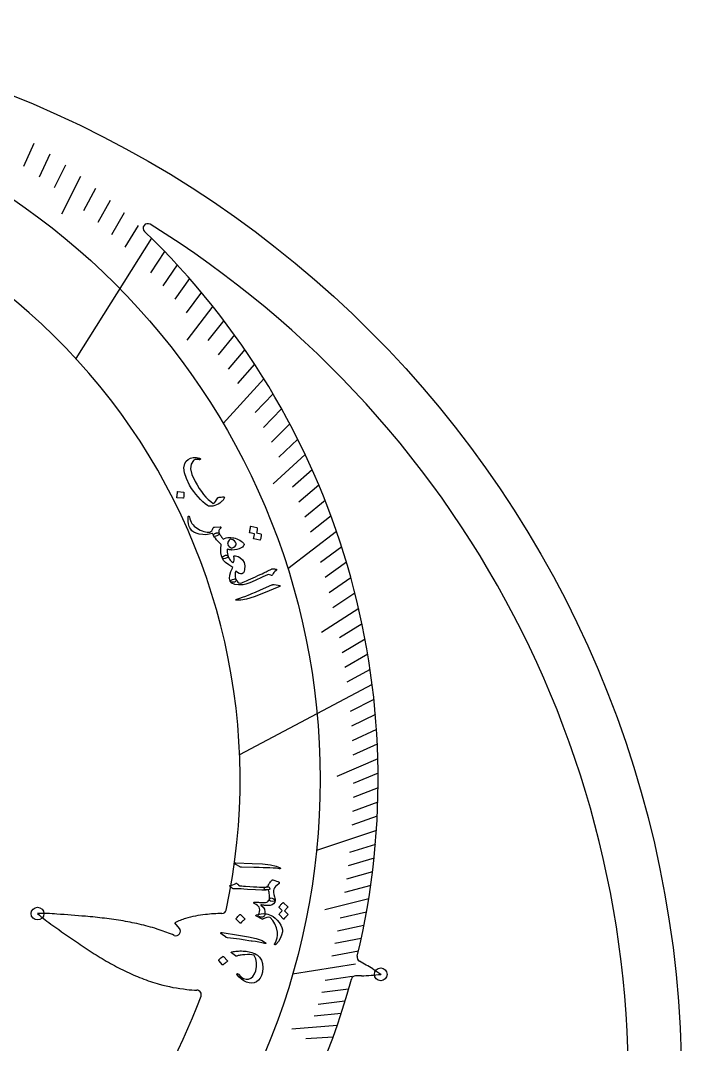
# Model space of a CAD drawing. Header units: millimetres. Extents: x -58 to 58, y -58 to 59.
# Drawn here: x 22.1 to 58.5, y 2.1 to 58.5 of the extents above; entities that cross this region are included whole.
import ezdxf

# ---------------------------------------------------------------- set-up
doc = ezdxf.new("R2010")
doc.units = ezdxf.units.MM
for name, color, linetype in [('CUT_INNER', 6, 'Continuous'), ('CUT_OUTER', 1, 'Continuous'), ('ENGRAVE', 7, 'Continuous'), ('ENGRAVE_FINE', 8, 'Continuous'), ('TEXT', 5, 'Continuous')]:
    doc.layers.add(name, color=color, linetype=linetype)

msp = doc.modelspace()

# ---------------------------------------------------------------- linework, layer by layer
at = {"layer": 'CUT_INNER'}
for points in [[(30.834, 8.514), (30.584, 8.818), (30.581, 8.823)], [(41.484, 6.279), (41.924, 5.984), (41.929, 5.98)], [(40.861, 5.905), (40.542, 5.896)]]:
    msp.add_lwpolyline(points, dxfattribs=at)
for centre, radius, start, end in [((0, 16.717), 34.178, 347.8479, 87.6025), ((0, 0), 55.575, 291.4712, 58.2857), ((29.083, 47.064), 0.25, 58.1836, 226.2305), ((0.001, 16.717), 41.782, 346.5236, 46.2192), ((23.299, 0.413), 8.919, 84.9491, 91.8274), ((28.877, 16.021), 8.898, 228.7891, 235.6747), ((19.734, -57.7), 67.138, 84.9351, 86.28538), ((22.625, -25.167), 34.477, 83.2048, 84.9464), ((24.157, -12.336), 21.555, 80.4511, 83.2129), ((33.311, 3.042), 6.393, 109.6154, 115.2862), ((33.056, 2.06), 7.255, 96.2189, 105.1054), ((33.166, 1.658), 7.667, 89.9443, 96.7137), ((33.168, 9.575), 0.25, 271.3158, 347.8711), ((65.271, 66.464), 71.097, 234.37594, 235.65097), ((25.182, -6.242), 15.375, 76.6176, 80.4512), ((25.941, -3.042), 12.086, 71.771, 76.6091), ((30.641, 8.355), 0.25, 247.5291, 39.4301), ((26.934, -0.121), 9.001, 66.3477, 71.957), ((44.615, 36.268), 34.512, 235.677, 237.4152), ((37.653, 25.37), 21.58, 237.407, 240.1626), ((40.876, 6.922), 0.25, 166.468, 240.2146), ((34.575, 20.003), 15.393, 240.1625, 243.9875), ((21.771, -26.771), 38.483, 59.1861, 60.4467), ((0.001, 16.716), 41.782, 271.9352, 344.7303), ((33.129, 17.043), 12.098, 243.9958, 248.8242), ((32.483, 15.385), 10.319, 248.8414, 254.4924), ((40.549, 5.646), 0.25, 91.6604, 164.707), ((40.772, 14.822), 8.917, 270.5738, 277.4535), ((32.233, 14.488), 9.388, 254.5019, 263.9385), ((31.909, 10.473), 5.362, 262.849, 268.7715), ((31.79, 4.862), 0.25, 339.4336, 89.1094), ((0, 16.716), 34.178, 272.3974, 339.5491)]:
    msp.add_arc(centre, radius, start, end, dxfattribs=at)
at = {"layer": 'CUT_OUTER'}
msp.add_circle((0, 0), 58.5, dxfattribs=at)
at = {"layer": 'ENGRAVE'}
for points in [[(29.298, 46.507), (25.127, 39.886)], [(35.492, 38.765), (33.245, 36.31)], [(39.49, 30.369), (36.808, 28.306)], [(41.456, 21.936), (34.151, 18.07)], [(41.689, 13.906), (38.391, 12.806)], [(40.527, 6.549), (37.068, 5.99)]]:
    msp.add_lwpolyline(points, dxfattribs=at)
for centre, radius in [((0, 16.717), 38.589), ((23.014, 9.328), 0.351), ((41.929, 5.98), 0.351)]:
    msp.add_circle(centre, radius, dxfattribs=at)
at = {"layer": 'ENGRAVE_FINE'}
for points in [[(22.804, 51.728), (22.244, 50.459)], [(23.685, 51.138), (23.101, 49.878)], [(24.547, 50.529), (23.939, 49.278)], [(25.39, 49.901), (24.337, 47.831)], [(26.213, 49.255), (25.557, 48.024)], [(27.015, 48.592), (26.337, 47.371)], [(27.797, 47.912), (27.095, 46.703)], [(28.558, 47.217), (27.833, 46.019)], [(30.016, 45.783), (29.246, 44.609)], [(30.713, 45.046), (29.921, 43.884)], [(31.388, 44.296), (30.574, 43.147)], [(32.041, 43.535), (31.205, 42.399)], [(32.672, 42.763), (31.241, 40.891)], [(33.28, 41.981), (32.401, 40.872)], [(33.867, 41.189), (32.967, 40.094)], [(34.431, 40.389), (33.51, 39.309)], [(34.973, 39.581), (34.032, 38.515)], [(35.99, 37.944), (35.008, 36.909)], [(36.465, 37.116), (35.464, 36.097)], [(36.919, 36.284), (35.898, 35.281)], [(37.35, 35.447), (36.311, 34.461)], [(37.76, 34.606), (35.995, 32.988)], [(38.148, 33.762), (37.072, 32.81)], [(38.515, 32.916), (37.421, 31.981)], [(38.861, 32.068), (37.749, 31.151)], [(39.186, 31.219), (38.056, 30.319)], [(39.774, 29.518), (38.611, 28.655)], [(40.038, 28.668), (38.858, 27.824)], [(40.281, 27.819), (39.086, 26.993)], [(40.505, 26.971), (39.294, 26.165)], [(40.71, 26.125), (38.663, 24.811)], [(40.896, 25.281), (39.655, 24.514)], [(41.063, 24.44), (39.808, 23.692)], [(41.212, 23.601), (39.943, 22.874)], [(41.343, 22.767), (40.06, 22.06)], [(41.552, 21.109), (40.242, 20.444)], [(41.63, 20.287), (40.308, 19.642)], [(41.693, 19.469), (40.358, 18.846)], [(41.738, 18.657), (40.392, 18.055)], [(41.768, 17.85), (39.501, 16.881)], [(41.782, 17.049), (40.414, 16.491)], [(41.781, 16.254), (40.402, 15.717)], [(41.764, 15.465), (40.376, 14.95)], [(41.734, 14.682), (40.335, 14.19)], [(41.63, 13.137), (40.213, 12.69)], [(41.557, 12.375), (40.132, 11.951)], [(41.471, 11.62), (40.039, 11.219)], [(41.373, 10.873), (39.932, 10.494)], [(41.261, 10.133), (38.844, 9.539)], [(41.138, 9.4), (39.684, 9.068)], [(41.002, 8.675), (39.542, 8.367)], [(40.855, 7.959), (39.389, 7.673)], [(40.697, 7.25), (39.226, 6.988)], [(40.347, 5.857), (38.867, 5.642)], [(40.157, 5.172), (38.673, 4.981)], [(39.956, 4.496), (38.469, 4.329)], [(39.746, 3.829), (38.256, 3.685)], [(39.526, 3.169), (37.032, 2.969)], [(39.297, 2.518), (37.802, 2.423)]]:
    msp.add_lwpolyline(points, dxfattribs=at)
at = {"layer": 'TEXT'}
for points in [[(33.302, 32.201), (33.284, 32.165), (33.263, 32.13), (33.238, 32.095), (33.209, 32.061), (33.176, 32.028), (33.14, 31.995), (33.1, 31.963), (33.058, 31.932), (32.968, 31.876), (32.876, 31.83), (32.78, 31.793), (32.68, 31.766), (32.587, 31.752), (32.507, 31.751), (32.44, 31.764), (32.385, 31.791), (32.248, 31.893), (32.116, 32.006), (31.987, 32.13), (31.861, 32.266), (31.739, 32.412), (31.621, 32.571), (31.507, 32.74), (31.396, 32.922), (31.215, 33.276), (31.111, 33.59), (31.084, 33.867), (31.135, 34.106), (31.208, 34.235), (31.309, 34.332), (31.439, 34.398), (31.598, 34.433), (31.635, 34.435), (31.674, 34.435), (31.715, 34.434), (31.757, 34.431), (31.802, 34.425), (31.848, 34.418), (31.896, 34.408), (31.946, 34.397), (31.961, 34.392), (31.973, 34.385), (31.981, 34.376), (31.986, 34.364), (31.987, 34.355), (31.985, 34.345), (31.981, 34.336), (31.973, 34.327), (31.964, 34.319), (31.955, 34.316), (31.944, 34.315), (31.932, 34.317), (31.884, 34.327), (31.836, 34.333), (31.788, 34.336), (31.741, 34.334), (31.699, 34.328), (31.662, 34.317), (31.629, 34.3), (31.6, 34.277), (31.474, 34.076), (31.449, 33.817), (31.524, 33.5), (31.698, 33.123), (31.81, 32.924), (31.925, 32.739), (32.044, 32.567), (32.166, 32.408), (32.292, 32.263), (32.423, 32.131), (32.558, 32.011), (32.697, 31.904), (32.76, 31.95), (32.822, 32.017), (32.883, 32.105), (32.942, 32.215), (32.95, 32.221), (32.967, 32.228), (32.992, 32.236), (33.026, 32.245), (33.029, 32.245), (33.032, 32.246), (33.035, 32.246), (33.037, 32.247), (33.085, 32.256), (33.14, 32.262), (33.202, 32.265), (33.272, 32.266), (33.295, 32.262), (33.307, 32.251), (33.31, 32.23), (33.302, 32.201)], [(31.06, 32.528), (31.066, 32.526), (31.071, 32.522), (31.076, 32.515), (31.079, 32.506), (31.085, 32.431), (31.082, 32.357), (31.073, 32.284), (31.055, 32.211), (31.051, 32.203), (31.045, 32.198), (31.038, 32.195), (31.03, 32.195), (30.706, 32.218), (30.697, 32.22), (30.692, 32.227), (30.691, 32.237), (30.693, 32.251), (30.695, 32.263), (30.698, 32.282), (30.702, 32.307), (30.706, 32.34), (30.71, 32.38), (30.715, 32.427), (30.72, 32.481), (30.725, 32.544), (30.727, 32.553), (30.73, 32.558), (30.735, 32.561), (30.742, 32.56)], [(32.762, 30.608), (33.077, 30.619), (33.103, 30.616), (33.119, 30.609), (33.123, 30.598), (33.116, 30.583), (33.08, 30.535), (33.051, 30.491), (33.028, 30.45), (33.011, 30.413), (33.002, 30.376), (33, 30.339), (33.005, 30.302), (33.017, 30.265), (33.022, 30.226), (33.004, 30.189), (32.963, 30.155), (32.9, 30.123), (32.832, 30.101), (32.777, 30.096), (32.737, 30.109), (32.71, 30.139), (32.698, 30.166), (32.686, 30.193), (32.675, 30.221), (32.665, 30.249), (32.661, 30.254), (32.656, 30.256), (32.648, 30.258), (32.637, 30.258), (32.469, 30.209), (32.295, 30.187), (32.115, 30.192), (31.929, 30.224), (31.758, 30.274), (31.622, 30.334), (31.52, 30.403), (31.453, 30.483), (31.408, 30.567), (31.373, 30.645), (31.346, 30.72), (31.33, 30.789), (31.325, 30.825), (31.32, 30.863), (31.317, 30.905), (31.314, 30.95), (31.312, 30.997), (31.311, 31.048), (31.313, 31.101), (31.316, 31.157), (31.316, 31.171), (31.318, 31.183), (31.323, 31.192), (31.329, 31.199), (31.339, 31.206), (31.348, 31.209), (31.355, 31.209), (31.362, 31.206), (31.369, 31.201), (31.375, 31.194), (31.378, 31.186), (31.38, 31.176), (31.405, 31.065), (31.438, 30.965), (31.478, 30.877), (31.526, 30.8), (31.585, 30.729), (31.65, 30.663), (31.723, 30.602), (31.802, 30.545), (31.888, 30.494), (31.98, 30.446), (32.08, 30.403), (32.186, 30.364), (32.278, 30.34), (32.365, 30.326), (32.447, 30.323), (32.523, 30.331), (32.568, 30.357), (32.612, 30.404), (32.655, 30.474), (32.696, 30.565), (32.706, 30.582), (32.721, 30.595), (32.739, 30.604), (32.762, 30.608)], [(35.314, 30.231), (35.32, 30.229), (35.325, 30.223), (35.329, 30.215), (35.332, 30.205), (35.333, 30.165), (35.332, 30.125), (35.329, 30.086), (35.325, 30.048), (35.318, 30.01), (35.31, 29.972), (35.3, 29.934), (35.287, 29.896), (35.282, 29.887), (35.276, 29.882), (35.267, 29.88), (35.258, 29.881), (34.931, 29.954), (34.926, 29.957), (34.923, 29.965), (34.923, 29.975), (34.926, 29.989), (34.929, 29.999), (34.933, 30.015), (34.937, 30.037), (34.942, 30.065), (34.948, 30.098), (34.954, 30.139), (34.961, 30.185), (34.968, 30.238), (34.713, 30.295), (34.705, 30.299), (34.7, 30.306), (34.699, 30.317), (34.703, 30.332), (34.706, 30.344), (34.71, 30.364), (34.715, 30.391), (34.721, 30.425), (34.729, 30.466), (34.737, 30.516), (34.745, 30.574), (34.755, 30.64), (34.758, 30.647), (34.762, 30.652), (34.767, 30.653), (34.774, 30.651), (35.093, 30.576), (35.099, 30.573), (35.104, 30.568), (35.108, 30.56), (35.111, 30.55), (35.114, 30.516), (35.114, 30.483), (35.113, 30.45), (35.11, 30.417), (35.105, 30.385), (35.099, 30.353), (35.091, 30.322), (35.082, 30.291)], [(34.388, 29.684), (34.39, 29.679), (34.391, 29.674), (34.392, 29.67), (34.393, 29.666), (34.393, 29.662), (34.393, 29.658), (34.393, 29.654), (34.393, 29.65), (34.376, 29.6), (34.346, 29.553), (34.302, 29.51), (34.244, 29.47), (34.12, 29.409), (33.993, 29.368), (33.862, 29.347), (33.729, 29.345), (33.697, 29.348), (33.664, 29.35), (33.631, 29.354), (33.598, 29.359), (33.565, 29.364), (33.531, 29.371), (33.497, 29.378), (33.462, 29.386), (33.464, 29.327), (33.467, 29.27), (33.471, 29.216), (33.476, 29.165), (33.483, 29.116), (33.492, 29.07), (33.502, 29.026), (33.514, 28.984), (33.514, 28.967), (33.502, 28.949), (33.478, 28.931), (33.442, 28.912), (33.348, 28.872), (33.277, 28.852), (33.228, 28.851), (33.203, 28.871), (33.15, 29.016), (33.122, 29.193), (33.118, 29.402), (33.138, 29.644), (33.079, 29.699), (33.017, 29.763), (32.951, 29.834), (32.882, 29.913), (32.815, 29.992), (32.764, 30.057), (32.728, 30.107), (32.709, 30.143), (32.706, 30.163), (32.713, 30.185), (32.731, 30.209), (32.759, 30.234), (32.776, 30.246), (32.793, 30.256), (32.812, 30.265), (32.83, 30.273), (32.849, 30.279), (32.869, 30.285), (32.889, 30.291), (32.909, 30.295), (32.947, 30.299), (32.978, 30.296), (33.001, 30.286), (33.015, 30.268), (33.044, 30.224), (33.072, 30.181), (33.101, 30.139), (33.13, 30.099), (33.159, 30.059), (33.188, 30.021), (33.218, 29.983), (33.249, 29.946), (33.323, 29.983), (33.404, 30.01), (33.493, 30.027), (33.59, 30.034), (33.671, 30.031), (33.752, 30.023), (33.832, 30.008), (33.913, 29.988), (33.993, 29.961), (34.074, 29.927), (34.154, 29.886), (34.235, 29.838), (34.291, 29.799), (34.336, 29.76), (34.368, 29.721), (34.388, 29.684)], [(33.964, 29.703), (33.928, 29.782), (33.867, 29.848), (33.782, 29.899), (33.672, 29.935), (33.64, 29.936), (33.607, 29.921), (33.572, 29.888), (33.536, 29.838), (33.507, 29.78), (33.492, 29.725), (33.49, 29.673), (33.501, 29.624), (33.529, 29.576), (33.575, 29.531), (33.639, 29.488), (33.722, 29.449), (33.835, 29.497), (33.913, 29.556), (33.956, 29.624), (33.964, 29.703)], [(33.948, 27.724), (33.957, 27.671), (33.945, 27.629), (33.913, 27.599), (33.859, 27.58), (33.771, 27.571), (33.704, 27.574), (33.658, 27.591), (33.633, 27.622), (33.596, 27.785), (33.608, 27.965), (33.67, 28.162), (33.78, 28.379), (33.552, 28.525), (33.379, 28.655), (33.263, 28.77), (33.203, 28.871), (33.197, 28.909), (33.211, 28.948), (33.244, 28.986), (33.295, 29.024), (33.369, 29.057), (33.43, 29.061), (33.478, 29.037), (33.514, 28.984), (33.538, 28.934), (33.566, 28.885), (33.596, 28.837), (33.63, 28.792), (33.667, 28.749), (33.708, 28.707), (33.753, 28.668), (33.801, 28.63), (33.829, 28.707), (33.843, 28.793), (33.842, 28.889), (33.827, 28.994), (33.828, 29.004), (33.833, 29.012), (33.844, 29.019), (33.859, 29.025), (33.918, 29.028), (33.989, 29.013), (34.074, 28.982), (34.17, 28.933), (34.317, 28.811), (34.408, 28.658), (34.443, 28.475), (34.422, 28.263), (34.394, 28.167), (34.359, 28.096), (34.317, 28.048), (34.268, 28.025), (34.207, 28.026), (34.131, 28.053), (34.04, 28.106), (33.935, 28.185), (33.905, 28.093), (33.897, 27.986), (33.912, 27.863), (33.948, 27.724)], [(35.963, 28.312), (36.028, 28.306), (36.079, 28.301), (36.117, 28.298), (36.142, 28.296), (36.157, 28.294), (36.17, 28.289), (36.179, 28.281), (36.185, 28.27), (36.187, 28.255), (36.184, 28.242), (36.176, 28.229), (36.163, 28.218), (36.097, 28.163), (36.041, 28.105), (35.994, 28.044), (35.957, 27.979), (35.944, 27.96), (35.926, 27.95), (35.903, 27.949), (35.875, 27.957), (35.741, 28.003), (35.694, 27.982), (35.648, 27.962), (35.602, 27.942), (35.558, 27.922), (35.514, 27.902), (35.472, 27.883), (35.43, 27.863), (35.389, 27.845), (35.011, 27.671), (34.712, 27.545), (34.493, 27.465), (34.354, 27.431), (34.087, 27.419), (33.878, 27.447), (33.727, 27.515), (33.633, 27.622), (33.632, 27.625), (33.631, 27.628), (33.63, 27.632), (33.629, 27.635), (33.642, 27.662), (33.683, 27.69), (33.751, 27.719), (33.847, 27.748), (33.884, 27.757), (33.913, 27.755), (33.934, 27.744), (33.948, 27.724), (33.995, 27.642), (34.05, 27.578), (34.116, 27.535), (34.191, 27.51), (34.263, 27.536), (34.345, 27.568), (34.436, 27.605), (34.537, 27.648), (34.646, 27.697), (34.764, 27.75), (34.891, 27.808), (35.026, 27.872), (35.159, 27.933), (35.278, 27.989), (35.384, 28.039), (35.476, 28.083), (35.554, 28.121), (35.62, 28.152), (35.672, 28.177), (35.711, 28.195), (35.898, 28.295), (35.918, 28.303), (35.935, 28.308), (35.95, 28.311), (35.963, 28.312)], [(36.28, 27.408), (36.356, 27.392), (36.387, 27.37), (36.374, 27.343), (36.316, 27.31), (35.475, 26.974), (34.958, 26.772), (34.536, 26.639), (34.21, 26.574), (33.981, 26.576), (33.961, 26.583), (33.949, 26.59), (33.945, 26.599), (33.949, 26.608), (33.958, 26.617), (33.97, 26.626), (33.986, 26.633), (34.005, 26.64), (34.158, 26.684), (34.318, 26.739), (34.486, 26.803), (34.66, 26.877), (34.706, 26.895), (34.83, 26.947), (35.031, 27.032), (35.309, 27.149), (35.924, 27.419), (35.957, 27.431), (35.989, 27.438), (36.019, 27.441), (36.048, 27.44)], [(33.938, 12.028), (33.875, 12.071), (33.855, 12.101), (33.878, 12.118), (33.944, 12.123), (34.848, 12.084), (35.403, 12.06), (35.843, 12.014), (36.167, 11.943), (36.376, 11.847), (36.392, 11.832), (36.4, 11.82), (36.4, 11.81), (36.392, 11.803), (36.38, 11.798), (36.366, 11.795), (36.348, 11.795), (36.328, 11.797), (36.17, 11.818), (36.002, 11.833), (35.822, 11.843), (35.633, 11.846), (35.584, 11.848), (35.45, 11.852), (35.232, 11.858), (34.93, 11.866), (34.259, 11.881), (34.224, 11.884), (34.192, 11.89), (34.163, 11.9), (34.137, 11.912)], [(34.476, 10.833), (34.708, 10.817), (34.915, 10.803), (35.096, 10.793), (35.252, 10.786), (35.381, 10.782), (35.485, 10.781), (35.563, 10.783), (35.614, 10.789), (35.681, 10.798), (35.734, 10.793), (35.774, 10.775), (35.8, 10.743), (35.812, 10.707), (35.807, 10.677), (35.786, 10.653), (35.749, 10.635), (35.614, 10.615), (35.374, 10.612), (35.028, 10.626), (34.576, 10.656), (34.382, 10.673), (34.227, 10.686), (34.111, 10.694), (34.034, 10.697), (33.861, 10.689), (33.83, 10.689), (33.803, 10.693), (33.78, 10.7), (33.76, 10.71), (33.713, 10.749), (33.677, 10.779), (33.651, 10.801), (33.636, 10.814), (33.615, 10.839), (33.609, 10.857), (33.618, 10.87), (33.643, 10.876), (33.711, 10.884), (33.784, 10.904), (33.862, 10.938), (33.945, 10.984), (33.962, 10.993), (33.977, 10.995), (33.991, 10.991), (34.005, 10.982), (34.02, 10.967), (34.035, 10.953), (34.048, 10.94), (34.061, 10.927), (34.072, 10.916), (34.083, 10.905), (34.092, 10.896), (34.1, 10.887), (34.115, 10.873), (34.13, 10.864), (34.146, 10.857), (34.162, 10.854), (34.199, 10.853), (34.263, 10.849), (34.355, 10.842), (34.476, 10.833)], [(35.511, 10.687), (35.515, 10.73), (35.531, 10.761), (35.561, 10.782), (35.603, 10.79), (35.624, 10.794), (35.646, 10.805), (35.668, 10.822), (35.691, 10.847), (35.703, 10.863), (35.717, 10.88), (35.733, 10.899), (35.749, 10.92), (35.767, 10.942), (35.785, 10.966), (35.804, 10.992), (35.823, 11.02), (35.859, 11.072), (35.889, 11.113), (35.913, 11.143), (35.931, 11.161), (35.946, 11.173), (35.961, 11.18), (35.975, 11.182), (35.989, 11.178), (36.096, 11.146), (36.186, 11.115), (36.261, 11.085), (36.321, 11.055), (36.328, 11.049), (36.332, 11.04), (36.334, 11.029), (36.333, 11.015), (36.33, 10.999), (36.325, 10.985), (36.32, 10.975), (36.314, 10.969), (36.214, 10.889), (36.133, 10.812), (36.072, 10.738), (36.03, 10.666), (36.011, 10.59), (36.012, 10.495), (36.034, 10.382), (36.077, 10.249), (36.098, 10.184), (36.112, 10.129), (36.117, 10.084), (36.115, 10.048), (36.109, 10.031), (36.098, 10.018), (36.081, 10.01), (36.059, 10.005), (35.935, 9.997), (35.849, 10.011), (35.801, 10.049), (35.79, 10.108), (35.794, 10.168), (35.795, 10.23), (35.794, 10.294), (35.791, 10.36), (35.784, 10.428), (35.774, 10.497), (35.762, 10.567), (35.746, 10.639), (35.644, 10.634), (35.571, 10.641), (35.527, 10.658), (35.511, 10.687)], [(34.936, 9.933), (34.946, 9.947), (34.96, 9.957), (34.978, 9.961), (35.002, 9.961), (35.018, 9.96), (35.04, 9.959), (35.069, 9.957), (35.103, 9.954), (35.144, 9.951), (35.191, 9.948), (35.243, 9.944), (35.301, 9.94), (35.413, 9.934), (35.506, 9.935), (35.583, 9.943), (35.642, 9.958), (35.69, 9.981), (35.731, 10.014), (35.764, 10.056), (35.79, 10.108), (35.816, 10.156), (35.85, 10.183), (35.893, 10.189), (35.944, 10.174), (36.022, 10.137), (36.077, 10.104), (36.108, 10.076), (36.116, 10.051), (36.082, 9.946), (36.025, 9.865), (35.944, 9.81), (35.84, 9.78), (35.808, 9.777), (35.775, 9.774), (35.739, 9.772), (35.701, 9.771), (35.662, 9.771), (35.62, 9.772), (35.575, 9.775), (35.529, 9.78), (35.484, 9.785), (35.444, 9.79), (35.408, 9.793), (35.378, 9.796), (35.354, 9.799), (35.335, 9.801), (35.322, 9.802), (35.316, 9.803), (35.313, 9.803), (35.311, 9.803), (35.31, 9.802), (35.31, 9.8), (35.311, 9.798), (35.314, 9.795), (35.318, 9.791), (35.324, 9.786), (35.44, 9.688), (35.514, 9.569), (35.547, 9.43), (35.539, 9.272), (35.517, 9.208), (35.481, 9.163), (35.429, 9.136), (35.361, 9.128), (35.303, 9.133), (35.255, 9.145), (35.217, 9.163), (35.19, 9.187), (35.173, 9.214), (35.166, 9.238), (35.169, 9.259), (35.183, 9.279), (35.2, 9.295), (35.212, 9.309), (35.22, 9.322), (35.225, 9.334), (35.25, 9.437), (35.257, 9.529), (35.247, 9.608), (35.219, 9.676), (35.188, 9.719), (35.134, 9.767), (35.058, 9.821), (34.96, 9.88), (34.944, 9.89), (34.935, 9.902), (34.932, 9.917), (34.936, 9.933)], [(36.338, 9.661), (36.334, 9.666), (36.333, 9.673), (36.334, 9.682), (36.336, 9.692), (36.357, 9.726), (36.378, 9.758), (36.401, 9.789), (36.425, 9.819), (36.45, 9.848), (36.476, 9.876), (36.505, 9.902), (36.535, 9.928), (36.543, 9.932), (36.552, 9.933), (36.56, 9.931), (36.568, 9.925), (36.809, 9.694), (36.812, 9.688), (36.81, 9.681), (36.805, 9.672), (36.795, 9.661), (36.787, 9.655), (36.775, 9.643), (36.76, 9.627), (36.741, 9.606), (36.719, 9.58), (36.693, 9.549), (36.662, 9.513), (36.627, 9.472), (36.812, 9.287), (36.817, 9.28), (36.817, 9.271), (36.811, 9.261), (36.8, 9.251), (36.791, 9.241), (36.777, 9.227), (36.758, 9.207), (36.734, 9.182), (36.705, 9.151), (36.671, 9.114), (36.632, 9.071), (36.588, 9.021), (36.581, 9.016), (36.575, 9.015), (36.57, 9.017), (36.565, 9.022), (36.34, 9.259), (36.337, 9.264), (36.335, 9.271), (36.336, 9.28), (36.339, 9.29), (36.355, 9.319), (36.373, 9.347), (36.392, 9.374), (36.412, 9.399), (36.433, 9.423), (36.456, 9.446), (36.479, 9.468), (36.503, 9.489)], [(33.964, 9.028), (33.961, 9.033), (33.959, 9.04), (33.96, 9.048), (33.963, 9.057), (34.007, 9.118), (34.055, 9.174), (34.109, 9.225), (34.169, 9.271), (34.177, 9.275), (34.185, 9.275), (34.192, 9.273), (34.198, 9.268), (34.435, 9.043), (34.44, 9.036), (34.44, 9.027), (34.434, 9.018), (34.424, 9.009), (34.414, 9.001), (34.4, 8.987), (34.381, 8.969), (34.357, 8.946), (34.328, 8.918), (34.294, 8.884), (34.254, 8.845), (34.21, 8.8), (34.203, 8.794), (34.197, 8.791), (34.191, 8.793), (34.187, 8.797)], [(36.146, 7.629), (36.135, 7.619), (36.125, 7.612), (36.116, 7.609), (36.106, 7.607), (36.099, 7.609), (36.092, 7.612), (36.086, 7.618), (36.08, 7.626), (36.078, 7.633), (36.078, 7.642), (36.081, 7.652), (36.086, 7.663), (36.166, 7.827), (36.218, 7.986), (36.24, 8.143), (36.235, 8.296), (36.182, 8.541), (36.097, 8.759), (35.98, 8.947), (35.831, 9.107), (35.828, 9.11), (35.826, 9.112), (35.823, 9.114), (35.822, 9.115), (35.82, 9.117), (35.818, 9.117), (35.816, 9.118), (35.815, 9.119), (35.74, 9.122), (35.648, 9.105), (35.54, 9.068), (35.415, 9.011), (35.408, 9.009), (35.402, 9.009), (35.397, 9.01), (35.393, 9.012), (35.048, 9.195), (35.037, 9.21), (35.051, 9.227), (35.089, 9.249), (35.152, 9.274), (35.245, 9.302), (35.345, 9.319), (35.451, 9.325), (35.564, 9.32), (35.626, 9.31), (35.702, 9.29), (35.792, 9.259), (35.895, 9.216), (36.004, 9.157), (36.111, 9.072), (36.218, 8.963), (36.325, 8.828), (36.414, 8.688), (36.474, 8.557), (36.504, 8.435), (36.506, 8.323), (36.465, 8.135), (36.392, 7.956), (36.285, 7.787), (36.146, 7.629)], [(33.181, 8.183), (33.123, 8.232), (33.106, 8.264), (33.131, 8.279), (33.197, 8.277), (34.091, 8.134), (34.64, 8.048), (35.071, 7.951), (35.385, 7.844), (35.581, 7.724), (35.596, 7.708), (35.602, 7.695), (35.602, 7.685), (35.593, 7.679), (35.581, 7.675), (35.566, 7.674), (35.548, 7.676), (35.528, 7.68), (35.374, 7.719), (35.208, 7.754), (35.032, 7.784), (34.843, 7.809), (34.795, 7.816), (34.662, 7.835), (34.447, 7.866), (34.147, 7.909), (33.483, 8), (33.448, 8.007), (33.417, 8.017), (33.389, 8.03), (33.365, 8.045)], [(33.008, 6.745), (33.005, 6.75), (33.004, 6.757), (33.005, 6.765), (33.009, 6.774), (33.056, 6.831), (33.109, 6.883), (33.166, 6.929), (33.228, 6.97), (33.237, 6.973), (33.245, 6.974), (33.252, 6.971), (33.258, 6.965), (33.478, 6.726), (33.483, 6.718), (33.482, 6.71), (33.476, 6.701), (33.465, 6.693), (33.455, 6.685), (33.44, 6.673), (33.419, 6.657), (33.394, 6.636), (33.363, 6.61), (33.327, 6.579), (33.285, 6.543), (33.237, 6.501), (33.23, 6.496), (33.224, 6.494), (33.219, 6.496), (33.214, 6.501)], [(33.722, 7.221), (33.789, 7.233), (33.86, 7.243), (33.933, 7.252), (34.008, 7.26), (34.086, 7.265), (34.167, 7.268), (34.251, 7.269), (34.338, 7.266), (34.424, 7.261), (34.508, 7.252), (34.591, 7.24), (34.672, 7.224), (34.751, 7.204), (34.829, 7.18), (34.906, 7.152), (34.981, 7.12), (35.058, 7.08), (35.127, 7.035), (35.189, 6.986), (35.242, 6.932), (35.352, 6.768), (35.415, 6.573), (35.432, 6.348), (35.402, 6.093), (35.353, 5.916), (35.283, 5.77), (35.193, 5.654), (35.082, 5.569), (34.958, 5.518), (34.826, 5.498), (34.685, 5.51), (34.535, 5.552), (34.386, 5.622), (34.249, 5.713), (34.126, 5.824), (34.015, 5.954), (34.004, 5.972), (33.999, 5.988), (34.001, 6.002), (34.01, 6.012), (34.025, 6.021), (34.041, 6.019), (34.059, 6.008), (34.08, 5.987), (34.226, 5.846), (34.369, 5.753), (34.509, 5.709), (34.646, 5.715), (34.77, 5.767), (34.877, 5.862), (34.966, 6.001), (35.037, 6.183), (35.082, 6.415), (35.082, 6.633), (35.037, 6.837), (34.947, 7.026), (34.943, 7.03), (34.937, 7.034), (34.928, 7.038), (34.917, 7.042), (34.827, 7.061), (34.718, 7.071), (34.591, 7.071), (34.445, 7.062), (34.371, 7.055), (34.302, 7.048), (34.238, 7.04), (34.179, 7.032), (34.124, 7.023), (34.075, 7.013), (34.032, 7.002), (33.993, 6.99), (33.973, 6.985), (33.956, 6.984), (33.941, 6.987), (33.929, 6.994), (33.696, 7.172), (33.684, 7.186), (33.684, 7.199), (33.697, 7.21), (33.722, 7.221)]]:
    msp.add_lwpolyline(points, close=True, dxfattribs=at)

doc.saveas('drawing.dxf')
